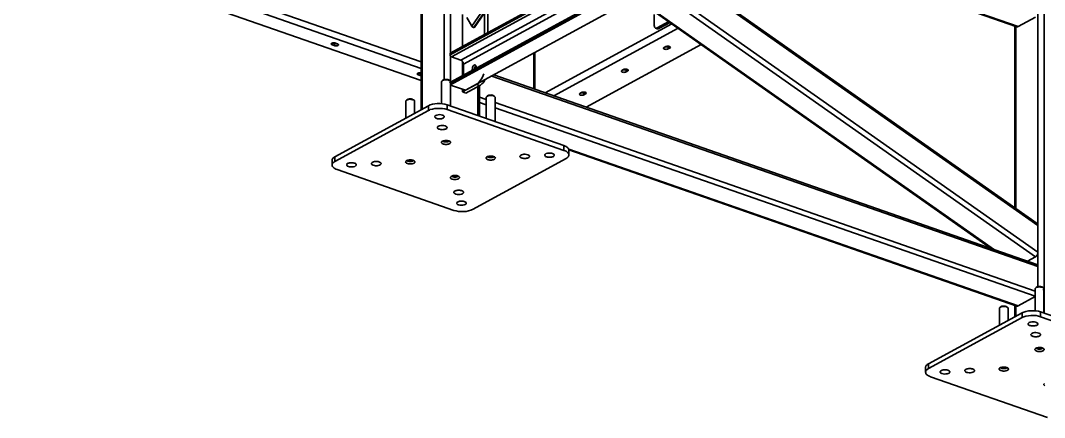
# Model space of a CAD drawing. Header units: millimetres. Extents: x 0 to 594, y 0 to 420.
# Drawn here: x 202.49 to 249, y 292.14 to 310.15 of the extents above; entities that cross this region are included whole.
import ezdxf

# ---------------------------------------------------------------- set-up
doc = ezdxf.new("R2010")
doc.units = ezdxf.units.MM

msp = doc.modelspace()

# ---------------------------------------------------------------- linework, layer by layer
at = {"color": 1, "lineweight": 35}
for p, q in [((222.997, 309.883), (237.888, 331.557)), ((223.075, 309.824), (237.966, 331.498)), ((223.098, 309.816), (237.989, 331.489)), ((221.74, 324.219), (221.74, 307.467)), ((220.697, 306.104), (220.697, 323.62)), ((220.741, 306.128), (220.741, 323.675)), ((248.59, 323.147), (222.003, 308.665)), ((248.59, 323.075), (222.003, 308.593)), ((248.652, 322.981), (222.065, 308.499)), ((248.808, 322.689), (222.487, 308.352)), ((248.808, 322.434), (222.612, 308.165)), ((222.019, 307.305), (248.106, 321.515)), ((248.106, 321.443), (222.019, 307.233)), ((248.106, 321.55), (222.027, 307.345)), ((248.106, 321.531), (222.065, 307.347)), ((244.754, 318.989), (222.706, 306.98)), ((248.696, 314.822), (248.696, 298.07)), ((248.977, 314.836), (248.977, 296.871)), ((203.185, 314.081), (220.697, 307.976)), ((247.744, 309.861), (235.702, 314.059)), ((247.796, 309.868), (235.73, 314.074)), ((202.493, 313.764), (220.697, 307.418)), ((220.697, 308.268), (204.882, 313.781)), ((232.43, 312.277), (248.696, 300.841)), ((232.487, 312.308), (248.66, 300.938)), ((231.244, 311.63), (248.596, 299.431)), ((248.696, 299.636), (231.464, 311.751)), ((230.408, 311.175), (246.598, 299.793)), ((230.444, 311.195), (246.725, 299.748)), ((223.724, 309.602), (223.724, 310.726)), ((222.022, 308.675), (222.022, 310.619)), ((222.568, 310.417), (222.568, 308.973)), ((222.767, 310.283), (222.997, 309.883)), ((223.568, 309.517), (223.568, 310.499)), ((231.277, 310.423), (231.277, 309.919)), ((247.796, 309.868), (248.596, 310.304)), ((222.997, 309.883), (223.01, 309.867)), ((223.01, 309.867), (223.03, 309.849)), ((223.03, 309.849), (223.052, 309.834)), ((223.052, 309.834), (223.075, 309.824)), ((223.075, 309.824), (223.098, 309.816)), ((232.081, 309.999), (226.32, 306.862)), ((226.714, 306.724), (232.362, 309.801)), ((231.277, 309.919), (231.281, 309.876)), ((231.281, 309.876), (231.293, 309.84)), ((231.293, 309.84), (231.312, 309.814)), ((231.312, 309.814), (231.336, 309.798)), ((231.336, 309.798), (231.352, 309.795)), ((231.414, 309.771), (231.336, 309.798)), ((231.352, 309.795), (231.368, 309.796)), ((231.368, 309.796), (231.385, 309.8)), ((231.396, 309.782), (231.38, 309.798)), ((231.385, 309.8), (231.402, 309.807)), ((231.414, 309.771), (231.396, 309.782)), ((231.402, 309.807), (231.938, 310.099)), ((231.48, 309.78), (231.402, 309.807)), ((231.43, 309.768), (231.414, 309.771)), ((231.446, 309.768), (231.43, 309.768)), ((231.463, 309.772), (231.446, 309.768)), ((231.48, 309.78), (231.463, 309.772)), ((231.994, 310.06), (231.48, 309.78)), ((247.653, 309.893), (247.653, 301.646)), ((247.696, 309.903), (247.696, 301.615)), ((247.707, 309.899), (247.723, 309.875)), ((247.723, 309.875), (247.744, 309.861)), ((247.744, 309.861), (247.769, 309.859)), ((247.769, 309.859), (247.796, 309.868)), ((216.61, 309.097), (216.605, 309.082)), ((216.605, 309.082), (216.608, 309.07)), ((216.608, 309.07), (216.617, 309.059)), ((216.623, 309.11), (216.61, 309.097)), ((216.617, 309.059), (216.631, 309.05)), ((216.645, 309.121), (216.623, 309.11)), ((216.631, 309.05), (216.65, 309.041)), ((216.673, 309.129), (216.645, 309.121)), ((216.65, 309.041), (216.65, 309.123)), ((216.65, 309.041), (216.744, 309.009)), ((216.744, 309.099), (216.663, 309.127)), ((216.705, 309.134), (216.673, 309.129)), ((216.738, 309.134), (216.705, 309.134)), ((216.771, 309.13), (216.738, 309.134)), ((216.775, 309.091), (216.744, 309.099)), ((216.744, 309.009), (216.744, 309.099)), ((216.744, 309.009), (216.773, 309.001)), ((216.8, 309.123), (216.771, 309.13)), ((216.773, 309.001), (216.805, 308.997)), ((216.811, 309.087), (216.775, 309.091)), ((216.894, 309.09), (216.8, 309.123)), ((216.805, 308.997), (216.839, 308.998)), ((216.847, 309.089), (216.811, 309.087)), ((216.839, 308.998), (216.871, 309.002)), ((216.881, 309.095), (216.847, 309.089)), ((216.871, 309.002), (216.899, 309.01)), ((216.913, 309.082), (216.894, 309.09)), ((216.899, 309.01), (216.92, 309.022)), ((216.927, 309.072), (216.913, 309.082)), ((216.92, 309.022), (216.934, 309.035)), ((216.936, 309.061), (216.927, 309.072)), ((216.934, 309.035), (216.939, 309.049)), ((216.939, 309.049), (216.936, 309.061)), ((228.182, 306.213), (233.413, 309.062)), ((231.701, 308.906), (231.694, 308.889)), ((231.694, 308.889), (231.7, 308.873)), ((231.7, 308.873), (231.717, 308.859)), ((231.721, 308.921), (231.701, 308.906)), ((231.717, 308.859), (231.742, 308.847)), ((231.796, 308.962), (231.721, 308.921)), ((231.742, 308.847), (231.775, 308.839)), ((231.807, 308.945), (231.77, 308.948)), ((231.775, 308.839), (231.811, 308.837)), ((231.823, 308.973), (231.796, 308.962)), ((231.845, 308.946), (231.807, 308.945)), ((231.811, 308.837), (231.848, 308.839)), ((231.856, 308.98), (231.823, 308.973)), ((231.88, 308.953), (231.845, 308.946)), ((231.848, 308.839), (231.881, 308.845)), ((231.893, 308.982), (231.856, 308.98)), ((231.908, 308.964), (231.88, 308.953)), ((231.881, 308.845), (231.908, 308.856)), ((231.929, 308.979), (231.893, 308.982)), ((231.934, 308.978), (231.908, 308.964)), ((231.908, 308.856), (231.908, 308.964)), ((231.908, 308.856), (231.983, 308.897)), ((231.962, 308.971), (231.929, 308.979)), ((231.987, 308.96), (231.962, 308.971)), ((231.983, 308.897), (231.983, 308.962)), ((231.983, 308.897), (232.003, 308.912)), ((232.004, 308.946), (231.987, 308.96)), ((232.003, 308.912), (232.009, 308.93)), ((232.009, 308.93), (232.004, 308.946)), ((222.003, 308.665), (222.003, 308.593)), ((222.003, 308.593), (222.008, 308.564)), ((222.008, 308.564), (222.021, 308.536)), ((222.021, 308.536), (222.041, 308.513)), ((222.022, 307.342), (222.022, 308.535)), ((222.041, 308.513), (222.065, 308.499)), ((222.065, 308.499), (222.487, 308.352)), ((222.487, 308.352), (222.511, 308.341)), ((222.511, 308.341), (222.535, 308.325)), ((225.81, 307.04), (225.81, 308.671)), ((225.858, 307.023), (225.858, 308.697)), ((222.535, 308.325), (222.556, 308.304)), ((222.556, 308.304), (222.575, 308.279)), ((222.568, 308.289), (222.568, 307.64)), ((222.575, 308.279), (222.591, 308.252)), ((222.591, 308.252), (222.602, 308.223)), ((222.602, 308.223), (222.609, 308.194)), ((222.609, 308.194), (222.612, 308.165)), ((222.612, 308.165), (222.612, 307.664)), ((223.015, 307.985), (223.012, 307.95)), ((223.012, 307.95), (223.015, 307.916)), ((223.024, 308.021), (223.015, 307.985)), ((223.015, 307.916), (223.026, 307.889)), ((223.038, 308.055), (223.024, 308.021)), ((223.057, 308.085), (223.038, 308.055)), ((223.078, 308.109), (223.057, 308.085)), ((223.101, 308.125), (223.078, 308.109)), ((223.124, 308.132), (223.101, 308.125)), ((223.114, 307.977), (223.106, 307.933)), ((223.106, 307.933), (223.114, 307.977)), ((223.131, 308.02), (223.114, 307.977)), ((223.114, 307.977), (223.131, 308.02)), ((223.145, 308.13), (223.124, 308.132)), ((223.154, 308.057), (223.131, 308.02)), ((223.131, 308.02), (223.154, 308.057)), ((223.159, 308.122), (223.145, 308.13)), ((223.182, 308.084), (223.154, 308.057)), ((223.154, 308.057), (223.182, 308.084)), ((223.17, 308.11), (223.159, 308.122)), ((223.179, 308.093), (223.17, 308.11)), ((223.172, 307.969), (223.185, 308.022)), ((223.184, 308.072), (223.179, 308.093)), ((223.187, 308.048), (223.184, 308.072)), ((223.185, 308.022), (223.187, 308.048)), ((229.809, 307.88), (229.79, 307.865)), ((229.884, 307.921), (229.809, 307.88)), ((229.896, 307.903), (229.858, 307.907)), ((229.911, 307.932), (229.884, 307.921)), ((229.933, 307.905), (229.896, 307.903)), ((229.945, 307.939), (229.911, 307.932)), ((229.968, 307.912), (229.933, 307.905)), ((229.981, 307.941), (229.945, 307.939)), ((229.997, 307.923), (229.968, 307.912)), ((230.018, 307.938), (229.981, 307.941)), ((230.022, 307.937), (229.997, 307.923)), ((229.997, 307.815), (229.997, 307.923)), ((230.05, 307.93), (230.018, 307.938)), ((230.076, 307.919), (230.05, 307.93)), ((230.072, 307.856), (230.072, 307.921)), ((230.092, 307.904), (230.076, 307.919)), ((230.091, 307.871), (230.098, 307.888)), ((230.098, 307.888), (230.092, 307.904)), ((220.514, 307.735), (220.509, 307.721)), ((220.509, 307.721), (220.512, 307.709)), ((220.512, 307.709), (220.521, 307.698)), ((220.527, 307.748), (220.514, 307.735)), ((220.521, 307.698), (220.535, 307.688)), ((220.547, 307.759), (220.527, 307.748)), ((220.535, 307.688), (220.554, 307.68)), ((220.573, 307.767), (220.547, 307.759)), ((220.554, 307.68), (220.554, 307.762)), ((220.554, 307.68), (220.648, 307.648)), ((220.648, 307.738), (220.567, 307.766)), ((220.604, 307.772), (220.573, 307.767)), ((220.636, 307.773), (220.604, 307.772)), ((220.668, 307.77), (220.636, 307.773)), ((220.697, 307.727), (220.648, 307.738)), ((220.648, 307.648), (220.648, 307.738)), ((220.648, 307.648), (220.697, 307.637)), ((220.697, 307.764), (220.668, 307.77)), ((221.644, 307.412), (221.625, 307.392)), ((221.679, 307.439), (221.644, 307.412)), ((221.662, 307.424), (221.644, 307.412)), ((221.697, 307.439), (221.662, 307.424)), ((221.665, 307.426), (221.679, 307.439)), ((221.679, 307.439), (221.704, 307.454)), ((221.74, 307.45), (221.697, 307.439)), ((221.704, 307.454), (221.737, 307.466)), ((221.737, 307.466), (221.776, 307.473)), ((221.787, 307.456), (221.74, 307.45)), ((221.776, 307.473), (221.819, 307.475)), ((221.835, 307.457), (221.787, 307.456)), ((221.819, 307.475), (221.861, 307.473)), ((221.883, 307.452), (221.835, 307.457)), ((221.861, 307.473), (221.9, 307.466)), ((221.927, 307.443), (221.883, 307.452)), ((221.9, 307.466), (221.933, 307.454)), ((221.965, 307.429), (221.927, 307.443)), ((221.933, 307.454), (221.959, 307.439)), ((221.959, 307.439), (221.972, 307.426)), ((221.959, 307.439), (221.994, 307.412)), ((221.994, 307.412), (221.965, 307.429)), ((222.012, 307.392), (221.994, 307.412)), ((223.345, 307.374), (223.391, 307.434)), ((223.391, 307.434), (223.433, 307.501)), ((223.433, 307.501), (223.471, 307.574)), ((223.471, 307.574), (223.503, 307.65)), ((223.503, 307.65), (223.529, 307.729)), ((223.6, 307.467), (223.545, 307.378)), ((248.696, 298.981), (223.894, 307.627)), ((248.649, 299.078), (223.984, 307.676)), ((229.79, 307.865), (229.783, 307.848)), ((229.783, 307.848), (229.789, 307.832)), ((229.789, 307.832), (229.805, 307.817)), ((229.805, 307.817), (229.831, 307.806)), ((229.831, 307.806), (229.863, 307.798)), ((229.863, 307.798), (229.899, 307.795)), ((229.899, 307.795), (229.936, 307.797)), ((229.936, 307.797), (229.969, 307.804)), ((229.969, 307.804), (229.997, 307.815)), ((229.997, 307.815), (230.072, 307.856)), ((230.072, 307.856), (230.091, 307.871)), ((221.625, 307.392), (221.619, 307.37)), ((221.619, 306.373), (221.619, 307.37)), ((221.975, 307.315), (221.993, 307.327)), ((221.993, 307.327), (222.007, 307.341)), ((222.007, 307.341), (222.016, 307.355)), ((222.019, 307.37), (222.012, 307.392)), ((222.016, 307.355), (222.019, 307.37)), ((222.019, 306.269), (222.019, 307.37)), ((222.027, 307.345), (222.019, 307.339)), ((222.019, 307.219), (222.706, 306.98)), ((222.022, 306.267), (222.022, 307.218)), ((222.045, 307.35), (222.027, 307.345)), ((222.065, 307.347), (222.045, 307.35)), ((222.568, 306.905), (223.193, 307.245)), ((222.568, 307.028), (222.568, 306.905)), ((222.724, 306.851), (223.349, 307.191)), ((223.193, 307.245), (223.245, 307.279)), ((223.349, 307.191), (223.193, 307.245)), ((223.245, 307.279), (223.296, 307.322)), ((223.271, 305.832), (223.271, 307.148)), ((223.296, 307.322), (223.345, 307.374)), ((223.346, 305.806), (223.346, 307.189)), ((223.383, 307.212), (223.349, 307.191)), ((223.418, 307.237), (223.383, 307.212)), ((223.451, 307.267), (223.418, 307.237)), ((223.484, 307.3), (223.451, 307.267)), ((223.545, 307.378), (223.484, 307.3)), ((220.001, 306.507), (219.994, 306.485)), ((219.994, 305.721), (219.994, 306.485)), ((220.019, 306.527), (220.001, 306.507)), ((220.054, 306.555), (220.019, 306.527)), ((220.044, 306.543), (220.019, 306.527)), ((220.041, 306.541), (220.054, 306.555)), ((220.076, 306.555), (220.044, 306.543)), ((220.054, 306.555), (220.074, 306.567)), ((220.074, 306.567), (220.1, 306.577)), ((220.114, 306.565), (220.076, 306.555)), ((220.1, 306.577), (220.13, 306.585)), ((220.155, 306.571), (220.114, 306.565)), ((220.13, 306.585), (220.163, 306.589)), ((220.199, 306.572), (220.155, 306.571)), ((220.163, 306.589), (220.198, 306.591)), ((220.198, 306.591), (220.232, 306.589)), ((220.242, 306.57), (220.199, 306.572)), ((220.232, 306.589), (220.265, 306.584)), ((220.283, 306.563), (220.242, 306.57)), ((220.265, 306.584), (220.294, 306.575)), ((220.319, 306.553), (220.283, 306.563)), ((220.294, 306.575), (220.317, 306.566)), ((220.317, 306.566), (220.334, 306.555)), ((220.347, 306.541), (220.319, 306.553)), ((220.334, 306.555), (220.348, 306.541)), ((220.334, 306.555), (220.369, 306.527)), ((220.369, 306.527), (220.347, 306.541)), ((220.388, 306.507), (220.369, 306.527)), ((220.394, 306.485), (220.388, 306.507)), ((220.394, 305.939), (220.394, 306.485)), ((222.724, 306.851), (222.568, 306.905)), ((223.649, 306.561), (223.346, 306.666)), ((223.655, 306.684), (223.649, 306.662)), ((223.649, 305.7), (223.649, 306.662)), ((223.674, 306.704), (223.655, 306.684)), ((223.709, 306.732), (223.674, 306.704)), ((223.699, 306.72), (223.674, 306.704)), ((223.695, 306.718), (223.709, 306.732)), ((223.731, 306.732), (223.699, 306.72)), ((223.709, 306.732), (223.734, 306.747)), ((223.769, 306.742), (223.731, 306.732)), ((223.734, 306.747), (223.768, 306.758)), ((223.768, 306.758), (223.807, 306.765)), ((223.81, 306.747), (223.769, 306.742)), ((223.807, 306.765), (223.849, 306.768)), ((223.853, 306.749), (223.81, 306.747)), ((223.849, 306.768), (223.891, 306.765)), ((223.896, 306.747), (223.853, 306.749)), ((223.891, 306.765), (223.93, 306.758)), ((223.937, 306.74), (223.896, 306.747)), ((223.93, 306.758), (223.963, 306.747)), ((223.974, 306.73), (223.937, 306.74)), ((223.963, 306.747), (223.989, 306.732)), ((224.002, 306.718), (223.974, 306.73)), ((223.989, 306.732), (224.002, 306.718)), ((223.989, 306.732), (224.024, 306.704)), ((224.024, 306.704), (224.002, 306.718)), ((224.042, 306.684), (224.024, 306.704)), ((224.049, 306.662), (224.042, 306.684)), ((224.049, 305.561), (224.049, 306.662)), ((227.878, 306.824), (227.871, 306.806)), ((227.871, 306.806), (227.877, 306.79)), ((227.877, 306.79), (227.893, 306.776)), ((227.898, 306.839), (227.878, 306.824)), ((227.893, 306.776), (227.919, 306.765)), ((227.973, 306.88), (227.898, 306.839)), ((227.919, 306.765), (227.952, 306.757)), ((227.984, 306.862), (227.947, 306.866)), ((227.952, 306.757), (227.988, 306.754)), ((228, 306.891), (227.973, 306.88)), ((228.022, 306.864), (227.984, 306.862)), ((227.988, 306.754), (228.024, 306.756)), ((228.033, 306.897), (228, 306.891)), ((228.057, 306.871), (228.022, 306.864)), ((228.024, 306.756), (228.058, 306.763)), ((228.07, 306.899), (228.033, 306.897)), ((228.085, 306.882), (228.057, 306.871)), ((228.058, 306.763), (228.085, 306.774)), ((228.106, 306.897), (228.07, 306.899)), ((228.111, 306.896), (228.085, 306.882)), ((228.085, 306.774), (228.085, 306.882)), ((228.085, 306.774), (228.16, 306.815)), ((228.138, 306.889), (228.106, 306.897)), ((228.164, 306.877), (228.138, 306.889)), ((228.16, 306.815), (228.16, 306.88)), ((228.16, 306.815), (228.179, 306.83)), ((228.181, 306.863), (228.164, 306.877)), ((228.179, 306.83), (228.186, 306.847)), ((228.186, 306.847), (228.181, 306.863)), ((216.774, 303.967), (221.022, 306.281)), ((216.774, 303.751), (221.022, 306.065)), ((221.022, 306.281), (221.061, 306.3)), ((221.022, 306.065), (221.022, 306.281)), ((221.061, 306.084), (221.022, 306.065)), ((221.061, 306.3), (221.104, 306.318)), ((221.104, 306.102), (221.061, 306.084)), ((221.104, 306.318), (221.201, 306.347)), ((221.201, 306.131), (221.104, 306.102)), ((221.201, 306.347), (221.309, 306.367)), ((221.309, 306.151), (221.201, 306.131)), ((221.309, 306.367), (221.424, 306.378)), ((221.424, 306.162), (221.309, 306.151)), ((221.424, 306.378), (221.542, 306.378)), ((221.542, 306.162), (221.424, 306.162)), ((221.542, 306.378), (221.658, 306.369)), ((221.658, 306.153), (221.542, 306.162)), ((221.658, 306.369), (221.767, 306.35)), ((221.767, 306.134), (221.658, 306.153)), ((221.767, 306.35), (221.865, 306.322)), ((221.865, 306.106), (221.767, 306.134)), ((221.865, 306.322), (227.175, 304.471)), ((221.865, 306.322), (221.865, 306.106)), ((221.865, 306.106), (227.175, 304.255)), ((223.346, 306.433), (223.649, 306.327)), ((248.574, 297.872), (224.049, 306.421)), ((224.049, 306.188), (248.574, 297.638)), ((221.305, 305.795), (221.302, 305.779)), ((221.302, 305.779), (221.306, 305.761)), ((221.314, 305.811), (221.305, 305.795)), ((221.306, 305.761), (221.319, 305.743)), ((221.329, 305.826), (221.314, 305.811)), ((221.319, 305.743), (221.339, 305.726)), ((221.35, 305.839), (221.329, 305.826)), ((221.339, 305.726), (221.366, 305.711)), ((221.4, 305.859), (221.35, 305.839)), ((221.366, 305.711), (221.4, 305.7)), ((221.461, 305.871), (221.4, 305.859)), ((221.4, 305.7), (221.438, 305.691)), ((221.438, 305.691), (221.479, 305.685)), ((221.528, 305.875), (221.461, 305.871)), ((221.479, 305.685), (221.522, 305.683)), ((221.522, 305.683), (221.565, 305.685)), ((221.595, 305.87), (221.528, 305.875)), ((221.565, 305.685), (221.606, 305.691)), ((221.654, 305.856), (221.595, 305.87)), ((221.606, 305.691), (221.644, 305.7)), ((221.644, 305.7), (221.677, 305.711)), ((221.701, 305.835), (221.654, 305.856)), ((221.677, 305.711), (221.705, 305.726)), ((221.719, 305.822), (221.701, 305.835)), ((221.705, 305.726), (221.725, 305.743)), ((221.731, 305.808), (221.719, 305.822)), ((221.725, 305.743), (221.738, 305.761)), ((221.739, 305.794), (221.731, 305.808)), ((221.738, 305.761), (221.742, 305.779)), ((221.742, 305.779), (221.739, 305.794)), ((221.43, 305.305), (221.427, 305.289)), ((221.427, 305.289), (221.431, 305.271)), ((221.439, 305.321), (221.43, 305.305)), ((221.431, 305.271), (221.443, 305.253)), ((221.454, 305.336), (221.439, 305.321)), ((221.443, 305.253), (221.464, 305.236)), ((221.475, 305.349), (221.454, 305.336)), ((221.464, 305.236), (221.491, 305.221)), ((221.525, 305.369), (221.475, 305.349)), ((221.491, 305.221), (221.524, 305.21)), ((221.524, 305.21), (221.563, 305.201)), ((221.586, 305.381), (221.525, 305.369)), ((221.563, 305.201), (221.604, 305.195)), ((221.653, 305.385), (221.586, 305.381)), ((221.604, 305.195), (221.647, 305.193)), ((221.647, 305.193), (221.69, 305.195)), ((221.72, 305.38), (221.653, 305.385)), ((221.69, 305.195), (221.731, 305.201)), ((221.779, 305.366), (221.72, 305.38)), ((221.731, 305.201), (221.769, 305.21)), ((221.769, 305.21), (221.802, 305.221)), ((221.826, 305.345), (221.779, 305.366)), ((221.802, 305.221), (221.83, 305.236)), ((221.844, 305.332), (221.826, 305.345)), ((221.83, 305.236), (221.85, 305.253)), ((221.856, 305.318), (221.844, 305.332)), ((221.85, 305.253), (221.862, 305.271)), ((221.864, 305.304), (221.856, 305.318)), ((221.862, 305.271), (221.867, 305.289)), ((221.867, 305.289), (221.864, 305.304)), ((221.611, 304.631), (221.609, 304.616)), ((221.62, 304.646), (221.611, 304.631)), ((221.635, 304.66), (221.62, 304.646)), ((221.655, 304.673), (221.635, 304.66)), ((221.702, 304.692), (221.655, 304.673)), ((221.679, 304.672), (221.669, 304.68)), ((221.67, 304.68), (221.679, 304.672)), ((221.679, 304.672), (221.701, 304.658)), ((221.701, 304.658), (221.731, 304.647)), ((221.761, 304.703), (221.702, 304.692)), ((221.731, 304.647), (221.767, 304.64)), ((221.825, 304.707), (221.761, 304.703)), ((221.767, 304.64), (221.805, 304.636)), ((221.805, 304.636), (221.844, 304.637)), ((221.888, 304.702), (221.825, 304.707)), ((221.844, 304.637), (221.882, 304.641)), ((221.882, 304.641), (221.915, 304.65)), ((221.945, 304.689), (221.888, 304.702)), ((221.915, 304.65), (221.943, 304.662)), ((221.943, 304.662), (221.959, 304.672)), ((221.99, 304.668), (221.945, 304.689)), ((221.959, 304.672), (221.967, 304.68)), ((221.959, 304.672), (221.968, 304.68)), ((222.006, 304.656), (221.99, 304.668)), ((222.019, 304.643), (222.006, 304.656)), ((222.026, 304.63), (222.019, 304.643)), ((222.029, 304.616), (222.026, 304.63)), ((221.609, 304.616), (221.613, 304.598)), ((221.613, 304.598), (221.624, 304.58)), ((221.624, 304.58), (221.644, 304.565)), ((221.644, 304.565), (221.67, 304.551)), ((221.67, 304.551), (221.702, 304.539)), ((221.702, 304.539), (221.738, 304.531)), ((221.738, 304.531), (221.778, 304.526)), ((221.778, 304.526), (221.819, 304.524)), ((221.819, 304.524), (221.859, 304.526)), ((221.859, 304.526), (221.899, 304.531)), ((221.899, 304.531), (221.935, 304.539)), ((221.935, 304.539), (221.967, 304.551)), ((221.967, 304.551), (221.993, 304.565)), ((221.993, 304.565), (222.013, 304.58)), ((222.013, 304.58), (222.024, 304.598)), ((222.024, 304.598), (222.029, 304.616)), ((227.175, 304.471), (227.225, 304.451)), ((227.175, 304.255), (227.175, 304.471)), ((227.225, 304.235), (227.175, 304.255)), ((227.225, 304.451), (227.27, 304.429)), ((227.27, 304.213), (227.225, 304.235)), ((227.27, 304.429), (227.309, 304.406)), ((227.309, 304.19), (227.27, 304.213)), ((227.309, 304.406), (227.341, 304.38)), ((227.341, 304.164), (227.309, 304.19)), ((227.341, 304.38), (227.367, 304.353)), ((227.367, 304.137), (227.341, 304.164)), ((227.367, 304.353), (227.385, 304.325)), ((227.385, 304.325), (227.397, 304.296)), ((247.796, 297.195), (227.393, 304.308)), ((227.397, 304.296), (227.4, 304.267)), ((247.744, 297.188), (227.4, 304.28)), ((227.4, 304.051), (227.4, 304.267)), ((216.643, 303.804), (216.645, 303.826)), ((216.643, 303.588), (216.643, 303.804)), ((216.645, 303.826), (216.651, 303.848)), ((216.651, 303.848), (216.662, 303.869)), ((216.662, 303.869), (216.676, 303.89)), ((216.676, 303.89), (216.695, 303.911)), ((216.695, 303.695), (216.676, 303.674)), ((216.695, 303.911), (216.718, 303.931)), ((216.718, 303.715), (216.695, 303.695)), ((216.718, 303.931), (216.774, 303.967)), ((216.774, 303.751), (216.718, 303.715)), ((216.774, 303.967), (216.774, 303.751)), ((217.44, 303.69), (217.402, 303.681)), ((217.481, 303.696), (217.44, 303.69)), ((217.524, 303.697), (217.481, 303.696)), ((217.567, 303.696), (217.524, 303.697)), ((217.608, 303.69), (217.567, 303.696)), ((217.646, 303.681), (217.608, 303.69)), ((218.445, 303.693), (218.432, 303.675)), ((218.465, 303.709), (218.445, 303.693)), ((218.493, 303.724), (218.465, 303.709)), ((218.526, 303.736), (218.493, 303.724)), ((218.564, 303.745), (218.526, 303.736)), ((218.605, 303.75), (218.564, 303.745)), ((218.648, 303.752), (218.605, 303.75)), ((218.691, 303.75), (218.648, 303.752)), ((218.732, 303.745), (218.691, 303.75)), ((218.77, 303.736), (218.732, 303.745)), ((218.804, 303.724), (218.77, 303.736)), ((218.831, 303.709), (218.804, 303.724)), ((218.851, 303.693), (218.831, 303.709)), ((218.864, 303.675), (218.851, 303.693)), ((219.988, 303.749), (219.984, 303.731)), ((219.984, 303.731), (219.99, 303.71)), ((220, 303.766), (219.988, 303.749)), ((219.99, 303.71), (220.005, 303.691)), ((220.02, 303.782), (220, 303.766)), ((220.005, 303.691), (220.03, 303.674)), ((220.046, 303.796), (220.02, 303.782)), ((220.054, 303.787), (220.044, 303.795)), ((220.045, 303.795), (220.054, 303.787)), ((220.078, 303.807), (220.046, 303.796)), ((220.054, 303.787), (220.08, 303.772)), ((220.114, 303.815), (220.078, 303.807)), ((220.08, 303.772), (220.113, 303.761)), ((220.113, 303.761), (220.152, 303.754)), ((220.153, 303.821), (220.114, 303.815)), ((220.152, 303.754), (220.194, 303.751)), ((220.194, 303.822), (220.153, 303.821)), ((220.235, 303.821), (220.194, 303.822)), ((220.194, 303.751), (220.236, 303.754)), ((220.275, 303.815), (220.235, 303.821)), ((220.236, 303.754), (220.276, 303.761)), ((220.311, 303.807), (220.275, 303.815)), ((220.276, 303.761), (220.309, 303.772)), ((220.309, 303.772), (220.334, 303.787)), ((220.343, 303.796), (220.311, 303.807)), ((220.334, 303.787), (220.343, 303.795)), ((220.334, 303.787), (220.344, 303.795)), ((220.369, 303.782), (220.343, 303.796)), ((220.388, 303.766), (220.369, 303.782)), ((220.372, 303.682), (220.396, 303.705)), ((220.4, 303.749), (220.388, 303.766)), ((220.396, 303.705), (220.402, 303.718)), ((220.404, 303.731), (220.4, 303.749)), ((220.402, 303.718), (220.404, 303.731)), ((227.269, 303.887), (223.021, 301.574)), ((223.641, 303.921), (223.639, 303.908)), ((223.639, 303.908), (223.643, 303.89)), ((223.647, 303.933), (223.641, 303.921)), ((223.643, 303.89), (223.655, 303.873)), ((223.671, 303.956), (223.647, 303.933)), ((223.655, 303.873), (223.674, 303.857)), ((223.709, 303.976), (223.671, 303.956)), ((223.674, 303.857), (223.7, 303.843)), ((223.709, 303.964), (223.699, 303.972)), ((223.7, 303.972), (223.709, 303.964)), ((223.7, 303.843), (223.732, 303.832)), ((223.758, 303.99), (223.709, 303.976)), ((223.709, 303.964), (223.726, 303.953)), ((223.726, 303.953), (223.749, 303.943)), ((223.732, 303.832), (223.768, 303.823)), ((223.749, 303.943), (223.778, 303.935)), ((223.814, 303.998), (223.758, 303.99)), ((223.768, 303.823), (223.808, 303.818)), ((223.778, 303.935), (223.811, 303.93)), ((223.808, 303.818), (223.849, 303.816)), ((223.811, 303.93), (223.845, 303.928)), ((223.873, 303.999), (223.814, 303.998)), ((223.845, 303.928), (223.88, 303.929)), ((223.849, 303.816), (223.89, 303.818)), ((223.929, 303.992), (223.873, 303.999)), ((223.88, 303.929), (223.913, 303.934)), ((223.89, 303.818), (223.929, 303.823)), ((223.913, 303.934), (223.943, 303.941)), ((223.98, 303.979), (223.929, 303.992)), ((223.929, 303.823), (223.965, 303.832)), ((223.943, 303.941), (223.969, 303.952)), ((223.965, 303.832), (223.997, 303.843)), ((223.969, 303.952), (223.989, 303.964)), ((224.013, 303.965), (223.98, 303.979)), ((223.989, 303.964), (223.998, 303.972)), ((223.989, 303.964), (223.999, 303.972)), ((223.997, 303.843), (224.023, 303.857)), ((224.038, 303.947), (224.013, 303.965)), ((224.023, 303.857), (224.043, 303.873)), ((224.054, 303.928), (224.038, 303.947)), ((224.043, 303.873), (224.055, 303.89)), ((224.059, 303.908), (224.054, 303.928)), ((224.055, 303.89), (224.059, 303.908)), ((225.177, 303.996), (225.175, 303.983)), ((225.175, 303.983), (225.179, 303.964)), ((225.183, 304.009), (225.177, 303.996)), ((225.179, 303.964), (225.192, 303.946)), ((225.194, 304.022), (225.183, 304.009)), ((225.192, 303.946), (225.212, 303.929)), ((225.209, 304.034), (225.194, 304.022)), ((225.248, 304.054), (225.209, 304.034)), ((225.212, 303.929), (225.239, 303.915)), ((225.239, 303.915), (225.273, 303.903)), ((225.3, 304.069), (225.248, 304.054)), ((225.273, 303.903), (225.311, 303.894)), ((225.358, 304.077), (225.3, 304.069)), ((225.311, 303.894), (225.352, 303.889)), ((225.352, 303.889), (225.395, 303.887)), ((225.42, 304.078), (225.358, 304.077)), ((225.395, 303.887), (225.438, 303.889)), ((225.479, 304.071), (225.42, 304.078)), ((225.438, 303.889), (225.479, 303.894)), ((225.532, 304.057), (225.479, 304.071)), ((225.479, 303.894), (225.517, 303.903)), ((225.517, 303.903), (225.55, 303.915)), ((225.567, 304.042), (225.532, 304.057)), ((225.55, 303.915), (225.578, 303.929)), ((225.593, 304.024), (225.567, 304.042)), ((225.578, 303.929), (225.598, 303.946)), ((225.609, 304.004), (225.593, 304.024)), ((225.598, 303.946), (225.611, 303.964)), ((225.615, 303.983), (225.609, 304.004)), ((225.611, 303.964), (225.615, 303.983)), ((226.302, 304.05), (226.299, 304.037)), ((226.299, 304.037), (226.304, 304.018)), ((226.308, 304.064), (226.302, 304.05)), ((226.304, 304.018), (226.316, 304)), ((226.319, 304.076), (226.308, 304.064)), ((226.316, 304), (226.336, 303.984)), ((226.333, 304.088), (226.319, 304.076)), ((226.373, 304.109), (226.333, 304.088)), ((226.336, 303.984), (226.364, 303.969)), ((226.364, 303.969), (226.397, 303.957)), ((226.424, 304.123), (226.373, 304.109)), ((226.397, 303.957), (226.435, 303.948)), ((226.483, 304.132), (226.424, 304.123)), ((226.435, 303.948), (226.476, 303.943)), ((226.476, 303.943), (226.519, 303.941)), ((226.544, 304.132), (226.483, 304.132)), ((226.519, 303.941), (226.562, 303.943)), ((226.604, 304.126), (226.544, 304.132)), ((226.562, 303.943), (226.604, 303.948)), ((226.657, 304.112), (226.604, 304.126)), ((226.604, 303.948), (226.642, 303.957)), ((226.642, 303.957), (226.675, 303.969)), ((226.691, 304.097), (226.657, 304.112)), ((226.675, 303.969), (226.702, 303.984)), ((226.718, 304.079), (226.691, 304.097)), ((226.702, 303.984), (226.723, 304)), ((226.734, 304.058), (226.718, 304.079)), ((226.723, 304), (226.735, 304.018)), ((226.739, 304.037), (226.734, 304.058)), ((226.735, 304.018), (226.739, 304.037)), ((227.269, 303.887), (227.325, 303.924)), ((227.325, 303.924), (227.348, 303.944)), ((227.348, 303.944), (227.367, 303.964)), ((227.385, 304.109), (227.367, 304.137)), ((227.367, 303.964), (227.381, 303.985)), ((227.381, 303.985), (227.392, 304.007)), ((227.397, 304.08), (227.385, 304.109)), ((227.392, 304.007), (227.398, 304.029)), ((227.4, 304.051), (227.397, 304.08)), ((227.398, 304.029), (227.4, 304.051)), ((216.645, 303.61), (216.643, 303.588)), ((216.643, 303.588), (216.646, 303.559)), ((216.651, 303.632), (216.645, 303.61)), ((216.646, 303.559), (216.658, 303.53)), ((216.662, 303.653), (216.651, 303.632)), ((216.658, 303.53), (216.676, 303.502)), ((216.676, 303.674), (216.662, 303.653)), ((216.676, 303.502), (216.702, 303.475)), ((216.702, 303.475), (216.734, 303.449)), ((216.734, 303.449), (216.773, 303.425)), ((216.773, 303.425), (216.818, 303.403)), ((216.818, 303.403), (216.868, 303.384)), ((222.178, 301.533), (216.868, 303.384)), ((217.308, 303.62), (217.304, 303.602)), ((217.304, 303.602), (217.309, 303.58)), ((217.32, 303.638), (217.308, 303.62)), ((217.309, 303.58), (217.325, 303.56)), ((217.341, 303.655), (217.32, 303.638)), ((217.325, 303.56), (217.352, 303.542)), ((217.368, 303.669), (217.341, 303.655)), ((217.352, 303.542), (217.386, 303.527)), ((217.402, 303.681), (217.368, 303.669)), ((217.386, 303.527), (217.439, 303.513)), ((217.439, 303.513), (217.499, 303.506)), ((217.499, 303.506), (217.56, 303.507)), ((217.56, 303.507), (217.619, 303.515)), ((217.619, 303.515), (217.67, 303.53)), ((217.679, 303.669), (217.646, 303.681)), ((217.67, 303.53), (217.71, 303.55)), ((217.707, 303.655), (217.679, 303.669)), ((217.727, 303.638), (217.707, 303.655)), ((217.71, 303.55), (217.725, 303.562)), ((217.725, 303.562), (217.735, 303.575)), ((217.74, 303.62), (217.727, 303.638)), ((217.735, 303.575), (217.742, 303.588)), ((217.744, 303.602), (217.74, 303.62)), ((217.742, 303.588), (217.744, 303.602)), ((218.432, 303.675), (218.428, 303.656)), ((218.428, 303.656), (218.434, 303.635)), ((218.434, 303.635), (218.45, 303.614)), ((218.45, 303.614), (218.476, 303.596)), ((218.476, 303.596), (218.511, 303.581)), ((218.511, 303.581), (218.564, 303.567)), ((218.564, 303.567), (218.623, 303.561)), ((218.623, 303.561), (218.685, 303.561)), ((218.685, 303.561), (218.743, 303.57)), ((218.743, 303.57), (218.795, 303.584)), ((218.795, 303.584), (218.834, 303.605)), ((218.834, 303.605), (218.849, 303.617)), ((218.849, 303.617), (218.86, 303.629)), ((218.86, 303.629), (218.866, 303.643)), ((218.868, 303.656), (218.864, 303.675)), ((218.866, 303.643), (218.868, 303.656)), ((220.03, 303.674), (220.063, 303.659)), ((220.063, 303.659), (220.114, 303.646)), ((220.114, 303.646), (220.171, 303.64)), ((220.171, 303.64), (220.229, 303.641)), ((220.229, 303.641), (220.285, 303.648)), ((220.285, 303.648), (220.334, 303.663)), ((220.334, 303.663), (220.372, 303.682)), ((222.019, 303.041), (222.015, 303.023)), ((222.015, 303.023), (222.017, 303.009)), ((222.017, 303.009), (222.024, 302.995)), ((222.031, 303.058), (222.019, 303.041)), ((222.024, 302.995), (222.037, 302.982)), ((222.05, 303.074), (222.031, 303.058)), ((222.037, 302.982), (222.053, 302.97)), ((222.076, 303.088), (222.05, 303.074)), ((222.053, 302.97), (222.098, 302.95)), ((222.085, 303.079), (222.075, 303.087)), ((222.108, 303.099), (222.076, 303.088)), ((222.076, 303.088), (222.085, 303.079)), ((222.085, 303.079), (222.11, 303.064)), ((222.098, 302.95), (222.155, 302.937)), ((222.144, 303.108), (222.108, 303.099)), ((222.11, 303.064), (222.143, 303.053)), ((222.143, 303.053), (222.182, 303.046)), ((222.184, 303.113), (222.144, 303.108)), ((222.155, 302.937), (222.218, 302.932)), ((222.182, 303.046), (222.225, 303.043)), ((222.225, 303.115), (222.184, 303.113)), ((222.218, 302.932), (222.282, 302.935)), ((222.266, 303.113), (222.225, 303.115)), ((222.225, 303.043), (222.267, 303.046)), ((222.305, 303.108), (222.266, 303.113)), ((222.267, 303.046), (222.306, 303.053)), ((222.282, 302.935), (222.341, 302.947)), ((222.341, 303.099), (222.305, 303.108)), ((222.306, 303.053), (222.339, 303.064)), ((222.339, 303.064), (222.365, 303.079)), ((222.373, 303.088), (222.341, 303.099)), ((222.341, 302.947), (222.389, 302.966)), ((222.365, 303.079), (222.373, 303.088)), ((222.365, 303.079), (222.374, 303.087)), ((222.399, 303.074), (222.373, 303.088)), ((222.389, 302.966), (222.408, 302.979)), ((222.419, 303.058), (222.399, 303.074)), ((222.408, 302.979), (222.423, 302.993)), ((222.431, 303.041), (222.419, 303.058)), ((222.423, 302.993), (222.432, 303.008)), ((222.435, 303.023), (222.431, 303.041)), ((222.432, 303.008), (222.435, 303.023)), ((222.181, 302.368), (222.176, 302.349)), ((222.176, 302.349), (222.179, 302.335)), ((222.179, 302.335), (222.187, 302.32)), ((222.193, 302.386), (222.181, 302.368)), ((222.187, 302.32), (222.199, 302.307)), ((222.213, 302.403), (222.193, 302.386)), ((222.199, 302.307), (222.217, 302.294)), ((222.241, 302.417), (222.213, 302.403)), ((222.274, 302.429), (222.241, 302.417)), ((222.312, 302.438), (222.274, 302.429)), ((222.353, 302.443), (222.312, 302.438)), ((222.396, 302.445), (222.353, 302.443)), ((222.439, 302.443), (222.396, 302.445)), ((222.481, 302.438), (222.439, 302.443)), ((222.519, 302.429), (222.481, 302.438)), ((222.552, 302.417), (222.519, 302.429)), ((222.579, 302.403), (222.552, 302.417)), ((222.568, 302.289), (222.589, 302.303)), ((222.6, 302.386), (222.579, 302.403)), ((222.589, 302.303), (222.604, 302.318)), ((222.612, 302.368), (222.6, 302.386)), ((222.604, 302.318), (222.613, 302.333)), ((222.616, 302.349), (222.612, 302.368)), ((222.613, 302.333), (222.616, 302.349)), ((222.217, 302.294), (222.264, 302.273)), ((222.264, 302.273), (222.324, 302.259)), ((222.306, 301.878), (222.301, 301.859)), ((222.301, 301.859), (222.304, 301.845)), ((222.304, 301.845), (222.312, 301.83)), ((222.318, 301.896), (222.306, 301.878)), ((222.312, 301.83), (222.324, 301.817)), ((222.338, 301.913), (222.318, 301.896)), ((222.324, 302.259), (222.39, 302.254)), ((222.366, 301.927), (222.338, 301.913)), ((222.399, 301.939), (222.366, 301.927)), ((222.39, 302.254), (222.457, 302.257)), ((222.437, 301.948), (222.399, 301.939)), ((222.478, 301.953), (222.437, 301.948)), ((222.457, 302.257), (222.518, 302.27)), ((222.521, 301.955), (222.478, 301.953)), ((222.518, 302.27), (222.568, 302.289)), ((222.564, 301.953), (222.521, 301.955)), ((222.605, 301.948), (222.564, 301.953)), ((222.644, 301.939), (222.605, 301.948)), ((222.677, 301.927), (222.644, 301.939)), ((222.704, 301.913), (222.677, 301.927)), ((222.725, 301.896), (222.704, 301.913)), ((222.737, 301.878), (222.725, 301.896)), ((222.729, 301.828), (222.738, 301.843)), ((222.741, 301.859), (222.737, 301.878)), ((222.738, 301.843), (222.741, 301.859)), ((222.178, 301.533), (222.276, 301.505)), ((222.276, 301.505), (222.386, 301.486)), ((222.324, 301.817), (222.342, 301.804)), ((222.342, 301.804), (222.389, 301.783)), ((222.386, 301.486), (222.501, 301.476)), ((222.389, 301.783), (222.448, 301.769)), ((222.448, 301.769), (222.515, 301.764)), ((222.501, 301.476), (222.619, 301.477)), ((222.515, 301.764), (222.582, 301.767)), ((222.582, 301.767), (222.643, 301.78)), ((222.619, 301.477), (222.734, 301.488)), ((222.643, 301.78), (222.693, 301.799)), ((222.693, 301.799), (222.714, 301.813)), ((222.714, 301.813), (222.729, 301.828)), ((222.734, 301.488), (222.842, 301.508)), ((222.842, 301.508), (222.939, 301.537)), ((222.939, 301.537), (222.982, 301.554)), ((222.982, 301.554), (223.021, 301.574)), ((248.665, 300.934), (248.66, 300.938)), ((248.669, 300.93), (248.665, 300.934)), ((248.673, 300.925), (248.669, 300.93)), ((248.677, 300.919), (248.673, 300.925)), ((248.68, 300.913), (248.677, 300.919)), ((248.684, 300.907), (248.68, 300.913)), ((248.686, 300.9), (248.684, 300.907)), ((248.689, 300.893), (248.686, 300.9)), ((248.691, 300.885), (248.689, 300.893)), ((248.693, 300.877), (248.691, 300.885)), ((248.694, 300.868), (248.693, 300.877)), ((248.695, 300.86), (248.694, 300.868)), ((248.696, 300.851), (248.695, 300.86)), ((248.696, 300.841), (248.696, 300.851)), ((248.696, 299.636), (248.696, 300.841)), ((248.658, 299.498), (248.667, 299.513)), ((248.667, 299.513), (248.674, 299.53)), ((248.674, 299.53), (248.681, 299.547)), ((248.681, 299.547), (248.686, 299.565)), ((248.686, 299.565), (248.69, 299.583)), ((248.69, 299.583), (248.694, 299.601)), ((248.694, 299.601), (248.695, 299.619)), ((248.695, 299.619), (248.696, 299.636)), ((248.222, 299.227), (248.596, 299.431)), ((248.596, 299.431), (248.607, 299.438)), ((248.623, 299.08), (248.596, 299.071)), ((248.607, 299.438), (248.618, 299.447)), ((248.618, 299.447), (248.629, 299.457)), ((248.649, 299.078), (248.623, 299.08)), ((248.629, 299.457), (248.639, 299.469)), ((248.639, 299.469), (248.649, 299.483)), ((248.649, 299.483), (248.658, 299.498)), ((248.668, 299.066), (248.649, 299.078)), ((248.683, 299.044), (248.668, 299.066)), ((248.693, 299.016), (248.683, 299.044)), ((248.696, 298.981), (248.693, 299.016)), ((248.696, 298.07), (248.696, 298.981)), ((248.58, 297.995), (248.574, 297.973)), ((248.574, 296.976), (248.574, 297.973)), ((248.599, 298.015), (248.58, 297.995)), ((248.634, 298.043), (248.599, 298.015)), ((248.618, 298.027), (248.599, 298.015)), ((248.653, 298.042), (248.618, 298.027)), ((248.621, 298.029), (248.634, 298.043)), ((248.634, 298.043), (248.659, 298.057)), ((248.695, 298.053), (248.653, 298.042)), ((248.659, 298.057), (248.693, 298.069)), ((248.693, 298.069), (248.732, 298.076)), ((248.742, 298.059), (248.695, 298.053)), ((248.732, 298.076), (248.774, 298.079)), ((248.791, 298.06), (248.742, 298.059)), ((248.774, 298.079), (248.816, 298.076)), ((248.839, 298.055), (248.791, 298.06)), ((248.816, 298.076), (248.855, 298.069)), ((248.883, 298.046), (248.839, 298.055)), ((248.855, 298.069), (248.889, 298.057)), ((248.92, 298.032), (248.883, 298.046)), ((248.889, 298.057), (248.914, 298.043)), ((248.914, 298.043), (248.927, 298.029)), ((248.914, 298.043), (248.949, 298.015)), ((248.949, 298.015), (248.92, 298.032)), ((248.93, 297.918), (248.949, 297.931)), ((248.968, 297.995), (248.949, 298.015)), ((248.949, 297.931), (248.963, 297.944)), ((248.963, 297.944), (248.971, 297.958)), ((248.974, 297.973), (248.968, 297.995)), ((248.971, 297.958), (248.974, 297.973)), ((248.974, 296.872), (248.974, 297.973)), ((247.03, 297.17), (247.056, 297.18)), ((247.056, 297.18), (247.086, 297.188)), ((247.086, 297.188), (247.119, 297.193)), ((247.119, 297.193), (247.153, 297.194)), ((247.153, 297.194), (247.188, 297.192)), ((247.188, 297.192), (247.221, 297.187)), ((247.221, 297.187), (247.25, 297.179)), ((247.25, 297.179), (247.272, 297.169)), ((247.653, 297.22), (247.653, 296.707)), ((247.696, 297.204), (247.696, 296.731)), ((247.707, 297.226), (247.723, 297.202)), ((247.723, 297.202), (247.744, 297.188)), ((247.744, 297.188), (247.769, 297.186)), ((247.769, 297.186), (247.796, 297.195)), ((247.796, 297.195), (248.574, 297.619)), ((243.73, 294.57), (247.978, 296.884)), ((246.956, 297.11), (246.95, 297.088)), ((246.95, 296.324), (246.95, 297.088)), ((246.975, 297.13), (246.956, 297.11)), ((247.01, 297.158), (246.975, 297.13)), ((247, 297.146), (246.975, 297.13)), ((246.997, 297.144), (247.01, 297.158)), ((247.032, 297.159), (247, 297.146)), ((247.01, 297.158), (247.03, 297.17)), ((247.07, 297.168), (247.032, 297.159)), ((247.111, 297.174), (247.07, 297.168)), ((247.154, 297.175), (247.111, 297.174)), ((247.197, 297.173), (247.154, 297.175)), ((247.238, 297.166), (247.197, 297.173)), ((247.275, 297.156), (247.238, 297.166)), ((247.272, 297.169), (247.29, 297.158)), ((247.303, 297.144), (247.275, 297.156)), ((247.29, 297.158), (247.303, 297.144)), ((247.29, 297.158), (247.325, 297.13)), ((247.325, 297.13), (247.303, 297.144)), ((247.344, 297.11), (247.325, 297.13)), ((247.35, 297.088), (247.344, 297.11)), ((247.35, 296.542), (247.35, 297.088)), ((247.978, 296.884), (248.017, 296.903)), ((247.978, 296.668), (247.978, 296.884)), ((248.017, 296.903), (248.06, 296.921)), ((248.06, 296.921), (248.157, 296.95)), ((248.157, 296.734), (248.06, 296.705)), ((248.157, 296.95), (248.265, 296.97)), ((248.265, 296.754), (248.157, 296.734)), ((248.265, 296.97), (248.38, 296.981)), ((248.38, 296.765), (248.265, 296.754)), ((248.38, 296.981), (248.497, 296.981)), ((248.497, 296.765), (248.38, 296.765)), ((248.497, 296.981), (248.613, 296.972)), ((248.613, 296.756), (248.497, 296.765)), ((248.613, 296.972), (248.722, 296.953)), ((248.722, 296.737), (248.613, 296.756)), ((248.722, 296.953), (248.821, 296.925)), ((248.821, 296.709), (248.722, 296.737)), ((248.821, 296.925), (254.131, 295.074)), ((248.821, 296.925), (248.821, 296.709)), ((243.73, 294.354), (247.978, 296.668)), ((248.017, 296.687), (247.978, 296.668)), ((248.06, 296.705), (248.017, 296.687)), ((248.26, 296.398), (248.257, 296.382)), ((248.257, 296.382), (248.262, 296.364)), ((248.27, 296.414), (248.26, 296.398)), ((248.262, 296.364), (248.274, 296.346)), ((248.285, 296.429), (248.27, 296.414)), ((248.274, 296.346), (248.294, 296.329)), ((248.306, 296.442), (248.285, 296.429)), ((248.294, 296.329), (248.322, 296.315)), ((248.355, 296.462), (248.306, 296.442)), ((248.322, 296.315), (248.355, 296.303)), ((248.417, 296.475), (248.355, 296.462)), ((248.355, 296.303), (248.393, 296.294)), ((248.393, 296.294), (248.434, 296.288)), ((248.484, 296.478), (248.417, 296.475)), ((248.434, 296.288), (248.477, 296.287)), ((248.477, 296.287), (248.52, 296.288)), ((248.55, 296.473), (248.484, 296.478)), ((248.52, 296.288), (248.562, 296.294)), ((248.61, 296.459), (248.55, 296.473)), ((248.562, 296.294), (248.6, 296.303)), ((248.6, 296.303), (248.633, 296.315)), ((248.657, 296.438), (248.61, 296.459)), ((248.633, 296.315), (248.66, 296.329)), ((248.674, 296.425), (248.657, 296.438)), ((248.66, 296.329), (248.681, 296.346)), ((248.687, 296.411), (248.674, 296.425)), ((248.681, 296.346), (248.693, 296.364)), ((248.695, 296.397), (248.687, 296.411)), ((248.693, 296.364), (248.697, 296.382)), ((248.697, 296.382), (248.695, 296.397)), ((248.821, 296.709), (254.131, 294.858)), ((248.385, 295.908), (248.382, 295.892)), ((248.382, 295.892), (248.387, 295.874)), ((248.395, 295.924), (248.385, 295.908)), ((248.387, 295.874), (248.399, 295.856)), ((248.41, 295.939), (248.395, 295.924)), ((248.399, 295.856), (248.419, 295.839)), ((248.431, 295.952), (248.41, 295.939)), ((248.419, 295.839), (248.447, 295.825)), ((248.48, 295.972), (248.431, 295.952)), ((248.447, 295.825), (248.48, 295.813)), ((248.542, 295.985), (248.48, 295.972)), ((248.48, 295.813), (248.518, 295.804)), ((248.518, 295.804), (248.559, 295.798)), ((248.609, 295.988), (248.542, 295.985)), ((248.559, 295.798), (248.602, 295.797)), ((248.602, 295.797), (248.645, 295.798)), ((248.675, 295.983), (248.609, 295.988)), ((248.645, 295.798), (248.686, 295.804)), ((248.735, 295.969), (248.675, 295.983)), ((248.686, 295.804), (248.725, 295.813)), ((248.725, 295.813), (248.758, 295.825)), ((248.782, 295.948), (248.735, 295.969)), ((248.758, 295.825), (248.785, 295.839)), ((248.799, 295.935), (248.782, 295.948)), ((248.785, 295.839), (248.806, 295.856)), ((248.812, 295.921), (248.799, 295.935)), ((248.806, 295.856), (248.818, 295.874)), ((248.82, 295.907), (248.812, 295.921)), ((248.818, 295.874), (248.822, 295.892)), ((248.822, 295.892), (248.82, 295.907)), ((248.567, 295.234), (248.564, 295.219)), ((248.564, 295.219), (248.568, 295.201)), ((248.576, 295.249), (248.567, 295.234)), ((248.568, 295.201), (248.58, 295.184)), ((248.59, 295.263), (248.576, 295.249)), ((248.58, 295.184), (248.599, 295.168)), ((248.61, 295.276), (248.59, 295.263)), ((248.599, 295.168), (248.626, 295.154)), ((248.658, 295.295), (248.61, 295.276)), ((248.634, 295.275), (248.624, 295.283)), ((248.625, 295.283), (248.634, 295.275)), ((248.626, 295.154), (248.657, 295.143)), ((248.634, 295.275), (248.657, 295.261)), ((248.657, 295.261), (248.687, 295.25)), ((248.657, 295.143), (248.694, 295.134)), ((248.716, 295.307), (248.658, 295.295)), ((248.687, 295.25), (248.722, 295.243)), ((248.694, 295.134), (248.733, 295.129)), ((248.78, 295.31), (248.716, 295.307)), ((248.722, 295.243), (248.761, 295.239)), ((248.733, 295.129), (248.774, 295.127)), ((248.761, 295.239), (248.8, 295.24)), ((248.774, 295.127), (248.815, 295.129)), ((248.844, 295.305), (248.78, 295.31)), ((248.8, 295.24), (248.837, 295.245)), ((248.815, 295.129), (248.854, 295.134)), ((248.837, 295.245), (248.871, 295.253)), ((248.9, 295.292), (248.844, 295.305)), ((248.854, 295.134), (248.891, 295.143)), ((248.871, 295.253), (248.899, 295.265)), ((248.891, 295.143), (248.923, 295.154)), ((248.899, 295.265), (248.914, 295.275)), ((248.945, 295.272), (248.9, 295.292)), ((248.914, 295.275), (248.923, 295.283)), ((248.914, 295.275), (248.924, 295.283)), ((248.923, 295.154), (248.949, 295.168)), ((248.962, 295.259), (248.945, 295.272)), ((248.949, 295.168), (248.968, 295.184)), ((248.974, 295.246), (248.962, 295.259)), ((248.968, 295.184), (248.98, 295.201)), ((248.982, 295.233), (248.974, 295.246)), ((248.98, 295.201), (248.984, 295.219)), ((248.984, 295.219), (248.982, 295.233)), ((243.598, 294.407), (243.6, 294.429)), ((243.598, 294.191), (243.598, 294.407)), ((243.6, 294.429), (243.607, 294.451)), ((243.607, 294.451), (243.617, 294.473)), ((243.617, 294.473), (243.632, 294.494)), ((243.632, 294.494), (243.651, 294.514)), ((243.651, 294.514), (243.673, 294.534)), ((243.673, 294.534), (243.73, 294.57)), ((243.73, 294.57), (243.73, 294.354)), ((247.001, 294.399), (246.975, 294.385)), ((247.01, 294.39), (247, 294.398)), ((247.033, 294.41), (247.001, 294.399)), ((247.001, 294.398), (247.01, 294.39)), ((247.01, 294.39), (247.035, 294.375)), ((247.07, 294.419), (247.033, 294.41)), ((247.109, 294.424), (247.07, 294.419)), ((247.15, 294.425), (247.109, 294.424)), ((247.191, 294.424), (247.15, 294.425)), ((247.23, 294.419), (247.191, 294.424)), ((247.267, 294.41), (247.23, 294.419)), ((247.265, 294.375), (247.29, 294.39)), ((247.298, 294.399), (247.267, 294.41)), ((247.29, 294.39), (247.299, 294.398)), ((247.29, 294.39), (247.3, 294.398)), ((247.324, 294.385), (247.298, 294.399)), ((243.6, 294.213), (243.598, 294.191)), ((243.598, 294.191), (243.602, 294.162)), ((243.607, 294.235), (243.6, 294.213)), ((243.602, 294.162), (243.613, 294.133)), ((243.617, 294.257), (243.607, 294.235)), ((243.613, 294.133), (243.632, 294.105)), ((243.632, 294.278), (243.617, 294.257)), ((243.651, 294.298), (243.632, 294.278)), ((243.632, 294.105), (243.657, 294.078)), ((243.673, 294.318), (243.651, 294.298)), ((243.657, 294.078), (243.69, 294.052)), ((243.73, 294.354), (243.673, 294.318)), ((243.69, 294.052), (243.729, 294.028)), ((243.729, 294.028), (243.773, 294.006)), ((243.773, 294.006), (243.823, 293.987)), ((249.133, 292.136), (243.823, 293.987)), ((244.264, 294.223), (244.259, 294.205)), ((244.259, 294.205), (244.265, 294.183)), ((244.276, 294.241), (244.264, 294.223)), ((244.265, 294.183), (244.281, 294.163)), ((244.296, 294.258), (244.276, 294.241)), ((244.281, 294.163), (244.307, 294.145)), ((244.324, 294.272), (244.296, 294.258)), ((244.307, 294.145), (244.342, 294.13)), ((244.357, 294.284), (244.324, 294.272)), ((244.342, 294.13), (244.395, 294.116)), ((244.395, 294.293), (244.357, 294.284)), ((244.436, 294.299), (244.395, 294.293)), ((244.395, 294.116), (244.454, 294.109)), ((244.479, 294.301), (244.436, 294.299)), ((244.454, 294.109), (244.516, 294.11)), ((244.522, 294.299), (244.479, 294.301)), ((244.516, 294.11), (244.575, 294.118)), ((244.564, 294.293), (244.522, 294.299)), ((244.602, 294.284), (244.564, 294.293)), ((244.575, 294.118), (244.626, 294.133)), ((244.635, 294.272), (244.602, 294.284)), ((244.626, 294.133), (244.666, 294.154)), ((244.662, 294.258), (244.635, 294.272)), ((244.683, 294.241), (244.662, 294.258)), ((244.666, 294.154), (244.68, 294.165)), ((244.68, 294.165), (244.691, 294.178)), ((244.695, 294.223), (244.683, 294.241)), ((244.691, 294.178), (244.697, 294.191)), ((244.699, 294.205), (244.695, 294.223)), ((244.697, 294.191), (244.699, 294.205)), ((245.388, 294.278), (245.384, 294.259)), ((245.384, 294.259), (245.389, 294.238)), ((245.401, 294.296), (245.388, 294.278)), ((245.389, 294.238), (245.405, 294.218)), ((245.421, 294.312), (245.401, 294.296)), ((245.405, 294.218), (245.432, 294.199)), ((245.448, 294.327), (245.421, 294.312)), ((245.432, 294.199), (245.466, 294.184)), ((245.482, 294.339), (245.448, 294.327)), ((245.466, 294.184), (245.519, 294.171)), ((245.52, 294.348), (245.482, 294.339)), ((245.519, 294.171), (245.579, 294.164)), ((245.561, 294.353), (245.52, 294.348)), ((245.604, 294.355), (245.561, 294.353)), ((245.579, 294.164), (245.64, 294.165)), ((245.647, 294.353), (245.604, 294.355)), ((245.64, 294.165), (245.699, 294.173)), ((245.688, 294.348), (245.647, 294.353)), ((245.726, 294.339), (245.688, 294.348)), ((245.699, 294.173), (245.75, 294.188)), ((245.759, 294.327), (245.726, 294.339)), ((245.75, 294.188), (245.79, 294.208)), ((245.787, 294.312), (245.759, 294.327)), ((245.807, 294.296), (245.787, 294.312)), ((245.79, 294.208), (245.805, 294.22)), ((245.805, 294.22), (245.815, 294.233)), ((245.82, 294.278), (245.807, 294.296)), ((245.815, 294.233), (245.822, 294.246)), ((245.824, 294.259), (245.82, 294.278)), ((245.822, 294.246), (245.824, 294.259)), ((246.944, 294.352), (246.94, 294.334)), ((246.94, 294.334), (246.945, 294.314)), ((246.956, 294.369), (246.944, 294.352)), ((246.945, 294.314), (246.961, 294.294)), ((246.975, 294.385), (246.956, 294.369)), ((246.961, 294.294), (246.986, 294.277)), ((246.986, 294.277), (247.019, 294.263)), ((247.019, 294.263), (247.069, 294.249)), ((247.035, 294.375), (247.069, 294.364)), ((247.069, 294.364), (247.108, 294.357)), ((247.069, 294.249), (247.126, 294.243)), ((247.108, 294.357), (247.15, 294.354)), ((247.126, 294.243), (247.185, 294.244)), ((247.15, 294.354), (247.192, 294.357)), ((247.185, 294.244), (247.241, 294.251)), ((247.192, 294.357), (247.231, 294.364)), ((247.231, 294.364), (247.265, 294.375)), ((247.241, 294.251), (247.29, 294.266)), ((247.29, 294.266), (247.328, 294.285)), ((247.344, 294.369), (247.324, 294.385)), ((247.328, 294.285), (247.352, 294.309)), ((247.356, 294.352), (247.344, 294.369)), ((247.352, 294.309), (247.358, 294.321)), ((247.36, 294.334), (247.356, 294.352)), ((247.358, 294.321), (247.36, 294.334)), ((248.974, 293.644), (248.97, 293.626)), ((248.97, 293.626), (248.973, 293.612)), ((248.973, 293.612), (248.98, 293.598)), ((248.986, 293.661), (248.974, 293.644)), ((248.98, 293.598), (248.992, 293.585)), ((249.006, 293.677), (248.986, 293.661)), ((248.992, 293.585), (249.009, 293.573))]:
    msp.add_line(p, q, dxfattribs=at)

doc.saveas('drawing.dxf')
